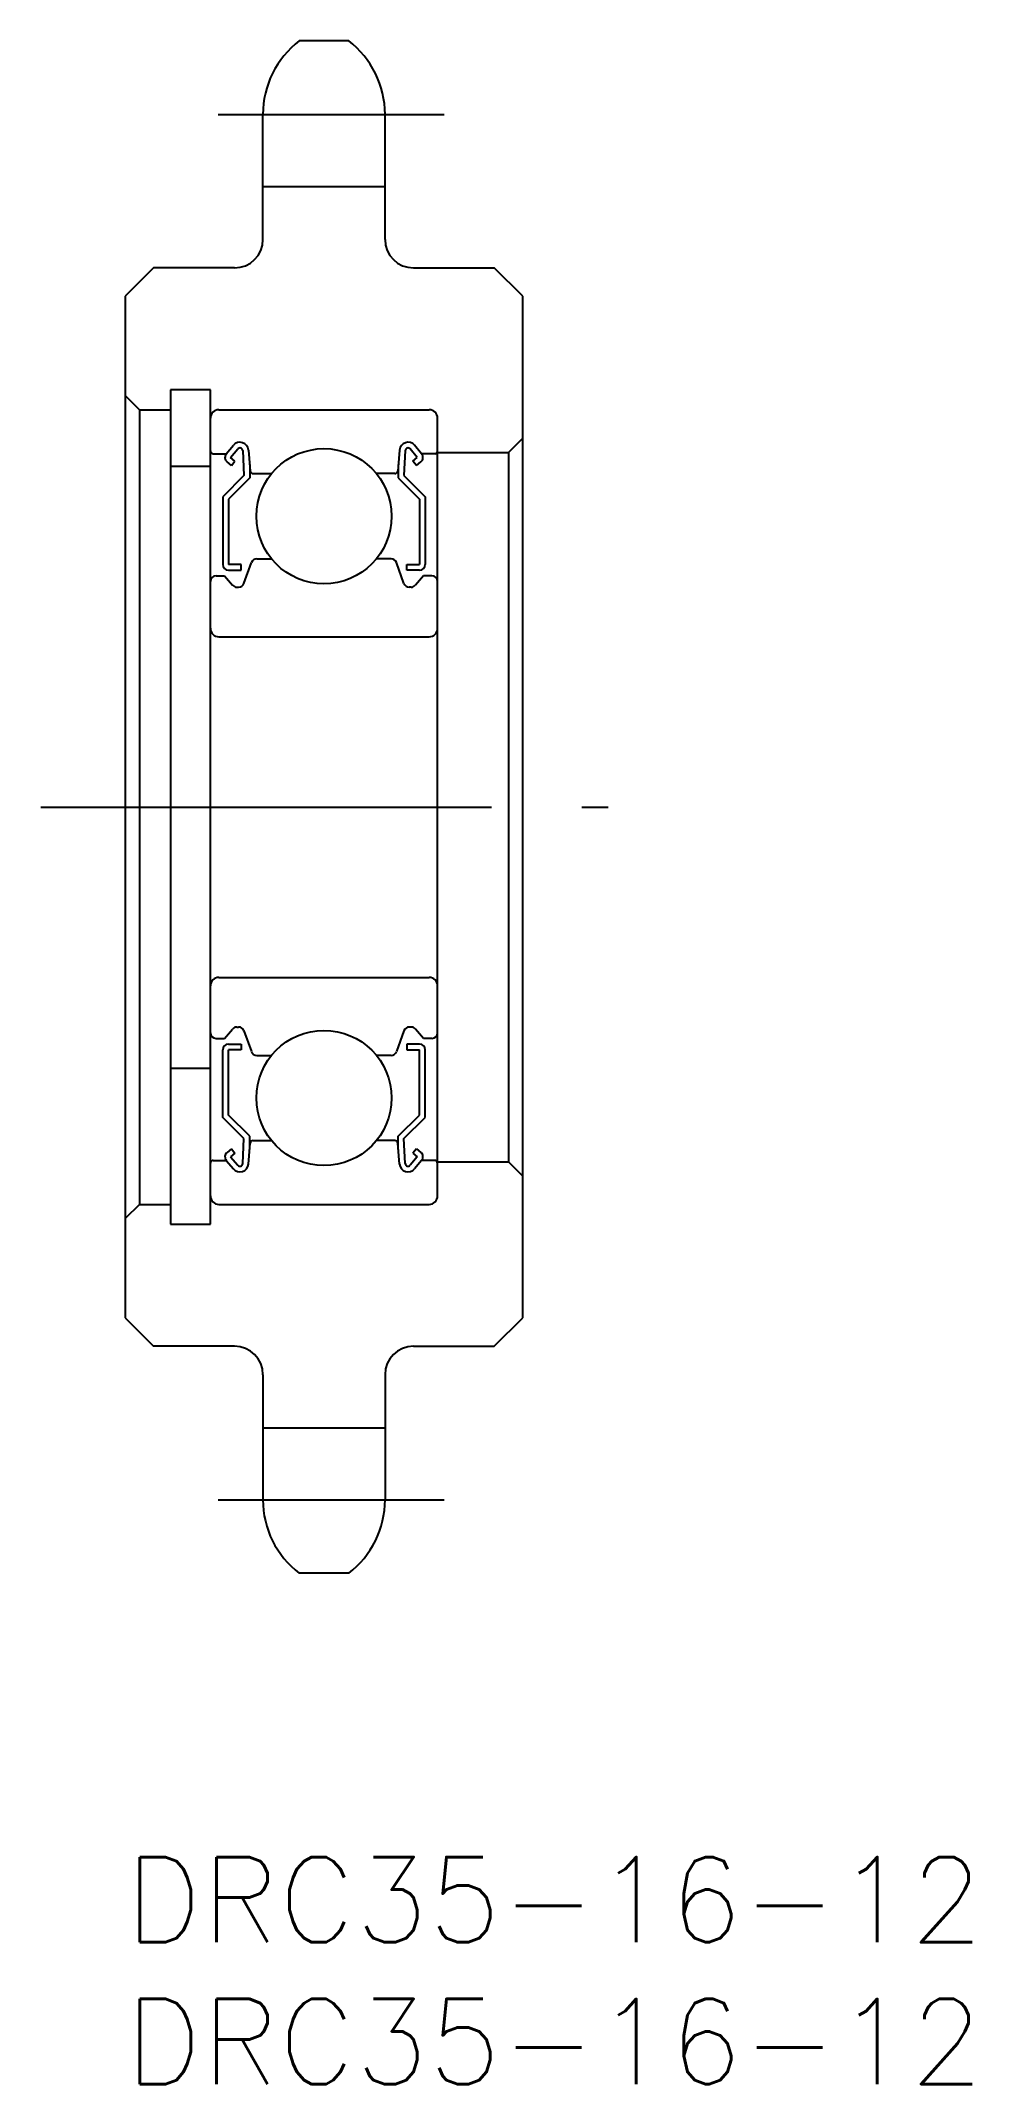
# Model space of a CAD drawing. Extents: x -3 to 29.8, y -8 to 64.
import ezdxf

# ---------------------------------------------------------------- set-up
doc = ezdxf.new("R2010")
doc.units = 0
doc.header["$LTSCALE"] = 0.5
doc.linetypes.add('CENTER', pattern=[50.8, 31.75, -6.35, 6.35, -6.35])
doc.layers.get('0').update_dxf_attribs({"linetype": 'CONTINUOUS'})
doc.layers.add('CENTER', color=1, linetype='CENTER')
doc.styles.get("Standard").update_dxf_attribs({"font": 'txt.shx', "height": 3, "bigfont": 'bigfont.shx'})

# ---------------------------------------------------------------- blocks, each defined once
blk = doc.blocks.new('*U3')
at = {"color": 7, "linetype": 'CONTINUOUS'}
blk.add_text('DRC35-16-12', height=3, dxfattribs=at).set_placement((0, -3))
blk = doc.blocks.new('*U4')
at = {"color": 7, "linetype": 'CONTINUOUS'}
blk.add_text('DRC35-16-12', height=3, dxfattribs=at).set_placement((0, -8))

msp = doc.modelspace()

# ---------------------------------------------------------------- linework, layer by layer
at = {"color": 7, "linetype": 'CONTINUOUS'}
for p, q in [((7.87, 64), (6.13, 64)), ((7, 64), (7, 64)), ((7.473, 64), (7.473, 64)), ((4.85, 57), (4.85, 61.41)), ((9.15, 57), (9.15, 61.41)), ((4.85, 58.87), (9.15, 58.87)), ((1, 56), (0, 55)), ((3.85, 56), (1, 56)), ((10.15, 56), (13, 56)), ((14, 55), (13, 56)), ((0, 55), (0, 19)), ((14, 19), (14, 55)), ((0, 51.5), (0.5, 51)), ((1.6, 51.7), (1.6, 22.3)), ((3, 51.7), (1.6, 51.7)), ((3, 22.3), (3, 51.7)), ((0.5, 51), (0.5, 23)), ((0.5, 51), (1.57, 51)), ((3.3, 51), (10.7, 51)), ((11, 23.3), (11, 50.7)), ((3.56, 49.45), (3.81, 49.748)), ((10.44, 49.45), (10.19, 49.748)), ((13.5, 49.5), (14, 50)), ((1.6, 49.011), (3, 49.011)), ((3.1, 49.45), (3.56, 49.45)), ((3.738, 49.04), (3.585, 49.168)), ((3.713, 49.321), (3.963, 49.619)), ((3.866, 49.193), (3.713, 49.321)), ((3.738, 49.04), (3.866, 49.193)), ((4.14, 49.56), (4.183, 48.683)), ((4.338, 49.581), (4.403, 48.841)), ((4.383, 49.07), (4.383, 48.6)), ((9.662, 49.581), (9.597, 48.841)), ((9.617, 49.07), (9.617, 48.6)), ((9.86, 49.56), (9.817, 48.683)), ((10.287, 49.321), (10.037, 49.619)), ((10.134, 49.193), (10.287, 49.321)), ((10.262, 49.04), (10.134, 49.193)), ((10.262, 49.04), (10.415, 49.168)), ((10.9, 49.45), (10.44, 49.45)), ((11, 49.5), (13.5, 49.5)), ((13.5, 49.5), (13.5, 24.5)), ((4.183, 48.683), (3.433, 47.933)), ((4.383, 48.6), (3.633, 47.85)), ((4.503, 48.75), (5.151, 48.75)), ((9.497, 48.75), (8.849, 48.75)), ((9.617, 48.6), (10.367, 47.85)), ((9.817, 48.683), (10.567, 47.933)), ((3.433, 47.933), (3.433, 45.55)), ((3.633, 47.85), (3.633, 45.55)), ((10.367, 47.85), (10.367, 45.55)), ((10.567, 47.933), (10.567, 45.55)), ((4.083, 45.55), (3.633, 45.55)), ((4.083, 45.35), (4.083, 45.55)), ((4.182, 44.882), (4.45, 45.618)), ((4.638, 45.75), (5.151, 45.75)), ((9.362, 45.75), (8.849, 45.75)), ((9.818, 44.882), (9.55, 45.618)), ((9.917, 45.55), (10.367, 45.55)), ((9.917, 45.35), (9.917, 45.55)), ((3.2, 45.15), (3.5, 45.15)), ((3.5, 45.15), (3.776, 44.821)), ((3.633, 45.35), (4.083, 45.35)), ((3.929, 44.75), (3.994, 44.75)), ((10.367, 45.35), (9.917, 45.35)), ((10.071, 44.75), (10.006, 44.75)), ((10.5, 45.15), (10.224, 44.821)), ((10.8, 45.15), (10.5, 45.15)), ((3.3, 43), (10.7, 43)), ((3.3, 31), (10.7, 31)), ((3.2, 28.85), (3.5, 28.85)), ((3.5, 28.85), (3.776, 29.179)), ((3.929, 29.25), (3.994, 29.25)), ((4.182, 29.118), (4.45, 28.382)), ((9.818, 29.118), (9.55, 28.382)), ((10.071, 29.25), (10.006, 29.25)), ((10.5, 28.85), (10.224, 29.179)), ((10.8, 28.85), (10.5, 28.85)), ((3.433, 26.067), (3.433, 28.45)), ((3.633, 28.65), (4.083, 28.65)), ((3.633, 26.15), (3.633, 28.45)), ((4.083, 28.45), (3.633, 28.45)), ((4.083, 28.65), (4.083, 28.45)), ((4.638, 28.25), (5.151, 28.25)), ((4.766, 28.25), (4.766, 28.25)), ((4.894, 28.25), (4.894, 28.25)), ((9.362, 28.25), (8.849, 28.25)), ((9.917, 28.65), (9.917, 28.45)), ((10.367, 28.65), (9.917, 28.65)), ((9.917, 28.45), (10.367, 28.45)), ((10.367, 26.15), (10.367, 28.45)), ((10.567, 26.067), (10.567, 28.45)), ((1.6, 27.8), (3, 27.8)), ((4.183, 25.317), (3.433, 26.067)), ((4.383, 25.4), (3.633, 26.15)), ((9.617, 25.4), (10.367, 26.15)), ((9.817, 25.317), (10.567, 26.067)), ((4.14, 24.44), (4.183, 25.317)), ((4.383, 24.93), (4.383, 25.4)), ((4.503, 25.25), (5.151, 25.25)), ((9.497, 25.25), (8.849, 25.25)), ((9.617, 24.93), (9.617, 25.4)), ((9.86, 24.44), (9.817, 25.317)), ((3.1, 24.55), (3.56, 24.55)), ((3.56, 24.55), (3.81, 24.252)), ((3.738, 24.96), (3.585, 24.832)), ((3.866, 24.807), (3.713, 24.679)), ((3.713, 24.679), (3.963, 24.381)), ((3.738, 24.96), (3.866, 24.807)), ((4.338, 24.419), (4.403, 25.159)), ((9.662, 24.419), (9.597, 25.159)), ((10.287, 24.679), (10.037, 24.381)), ((10.262, 24.96), (10.134, 24.807)), ((10.134, 24.807), (10.287, 24.679)), ((10.44, 24.55), (10.19, 24.252)), ((10.262, 24.96), (10.415, 24.832)), ((10.9, 24.55), (10.44, 24.55)), ((11, 24.5), (13.5, 24.5)), ((13.5, 24.5), (14, 24)), ((0.5, 23), (0, 22.5)), ((0.5, 23), (1.57, 23)), ((3.3, 23), (10.7, 23)), ((1.6, 22.3), (3, 22.3)), ((0, 19), (1, 18)), ((13, 18), (14, 19)), ((3.85, 18), (1, 18)), ((10.15, 18), (13, 18)), ((4.85, 17), (4.85, 12.59)), ((9.15, 17), (9.15, 12.59)), ((4.85, 15.13), (9.15, 15.13)), ((7.87, 10), (6.13, 10))]:
    msp.add_line(p, q, dxfattribs=at)
for centre in [(7, 47.25), (7, 26.75)]:
    msp.add_circle(centre, 2.381, dxfattribs=at)
for centre, radius, start, end in [((8.11, 61.41), 3.26, 127.39397, 180), ((5.89, 61.41), 3.26, 0, 52.60603), ((3.85, 57), 1, 270, 0), ((10.15, 57), 1, 180, 270), ((3.3, 50.7), 0.3, 90, 180), ((10.7, 50.7), 0.3, 0, 90), ((4.039, 49.555), 0.3, 4.99676, 140.00197), ((9.961, 49.555), 0.3, 39.99803, 175.00324), ((3.1, 49.55), 0.1, 180, 270), ((3.713, 49.321), 0.2, 140.00197, 230.08631), ((4.04, 49.555), 0.1, 2.81979, 140.00215), ((9.96, 49.555), 0.1, 39.99785, 177.18021), ((10.287, 49.321), 0.2, 309.91369, 39.99803), ((10.9, 49.55), 0.1, 270, 0), ((4.503, 48.85), 0.1, 184.99676, 269.99912), ((9.497, 48.85), 0.1, 270.00088, 355.00324), ((3.633, 45.55), 0.2, 180, 270), ((4.638, 45.55), 0.2, 90, 159.99165), ((9.362, 45.55), 0.2, 20.00835, 90), ((10.367, 45.55), 0.2, 270, 0), ((3.2, 44.95), 0.2, 90, 180), ((3.929, 44.95), 0.2, 219.9952, 270), ((3.994, 44.95), 0.2, 270, 339.99165), ((10.006, 44.95), 0.2, 200.00835, 270), ((10.071, 44.95), 0.2, 270, 320.0048), ((10.8, 44.95), 0.2, 0, 90), ((3.3, 43.3), 0.3, 180, 270), ((10.7, 43.3), 0.3, 270, 0), ((3.3, 30.7), 0.3, 90, 180), ((10.7, 30.7), 0.3, 0, 90), ((3.2, 29.05), 0.2, 180, 270), ((3.929, 29.05), 0.2, 90, 140.0048), ((3.994, 29.05), 0.2, 20.00835, 90), ((10.006, 29.05), 0.2, 90, 159.99165), ((10.071, 29.05), 0.2, 39.9952, 90), ((10.8, 29.05), 0.2, 270, 0), ((3.633, 28.45), 0.2, 90, 180), ((4.638, 28.45), 0.2, 200.00835, 270), ((9.362, 28.45), 0.2, 270, 339.99165), ((10.367, 28.45), 0.2, 0, 90), ((4.503, 25.15), 0.1, 90.00088, 175.00324), ((9.497, 25.15), 0.1, 4.99676, 89.99912), ((3.1, 24.45), 0.1, 90, 180), ((3.713, 24.679), 0.2, 129.91369, 219.99803), ((10.287, 24.679), 0.2, 320.00197, 50.08631), ((10.9, 24.45), 0.1, 0, 90), ((4.039, 24.445), 0.3, 219.99803, 355.00324), ((4.04, 24.445), 0.1, 219.99785, 357.18021), ((9.961, 24.445), 0.3, 184.99676, 320.00197), ((9.96, 24.445), 0.1, 182.81979, 320.00215), ((3.3, 23.3), 0.3, 180, 270), ((10.7, 23.3), 0.3, 270, 0), ((3.85, 17), 1, 0, 90), ((10.15, 17), 1, 90, 180), ((8.11, 12.59), 3.26, 180, 232.60603), ((5.89, 12.59), 3.26, 307.39397, 0)]:
    msp.add_arc(centre, radius, start, end, dxfattribs=at)
at = {"layer": 'CENTER', "color": 1, "linetype": 'CENTER'}
for p, q in [((3.278, 61.41), (11.231, 61.41)), ((-2.971, 37), (17.015, 37)), ((3.278, 12.59), (11.231, 12.59))]:
    msp.add_line(p, q, dxfattribs=at)

# ---------------------------------------------------------------- block references
at = {"color": 7, "linetype": 'CONTINUOUS'}
for name in ['*U3', '*U4']:
    msp.add_blockref(name, (0, 0), dxfattribs=at)

doc.saveas('drawing.dxf')
